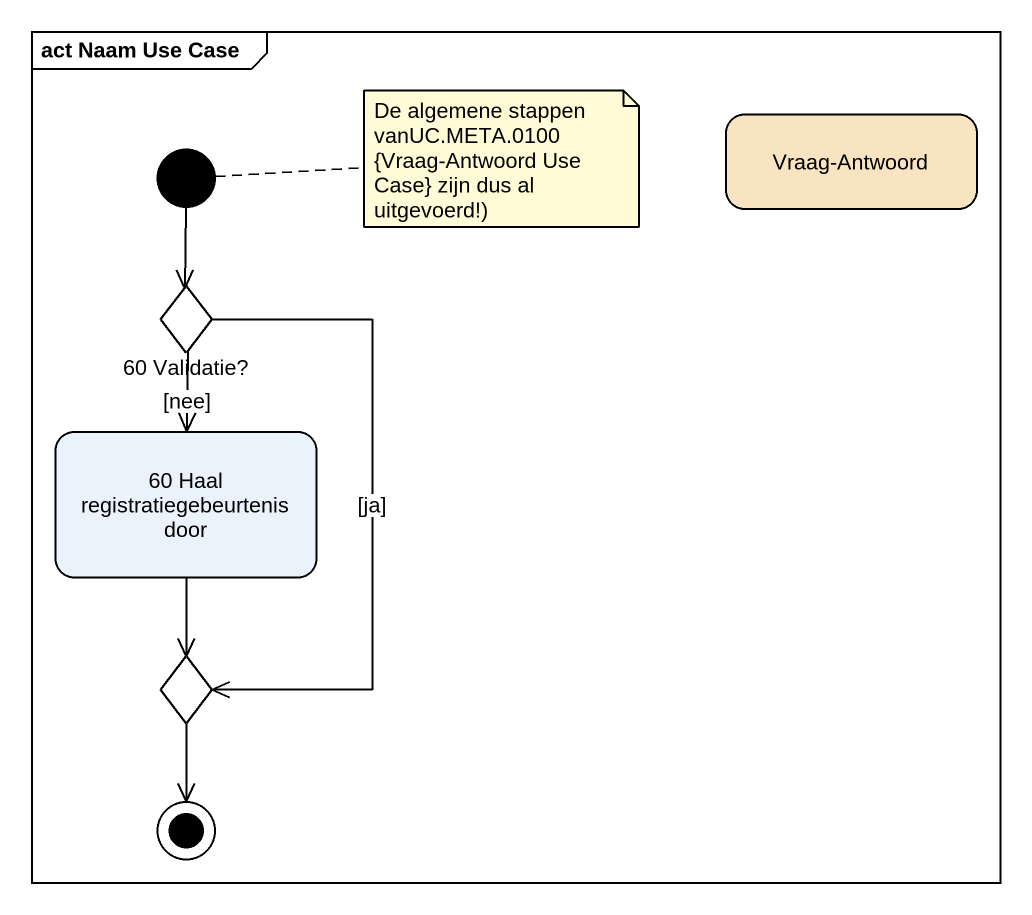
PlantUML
@startuml
mainframe act Naam Use Case
hide empty description
state initial1 <<start>>
state "Vraag-Antwoord" as Vraag_Antwoord #F8E4C0
state "60 Validatie?" as c60_Validatie <<choice>>
state "60 Haal registratiegebeurtenis door" as s60_Haal_registratiegebeurten
state choice1 <<choice>>
initial1 --> c60_Validatie
c60_Validatie --> s60_Haal_registratiegebeurten : [nee]
c60_Validatie --> choice1 : [ja]
s60_Haal_registratiegebeurten --> choice1
choice1 --> [*]
note right of initial1 : De algemene stappen vanUC.META.0100 {Vraag-Antwoord Use Case} zijn dus al uitgevoerd!)
@enduml
